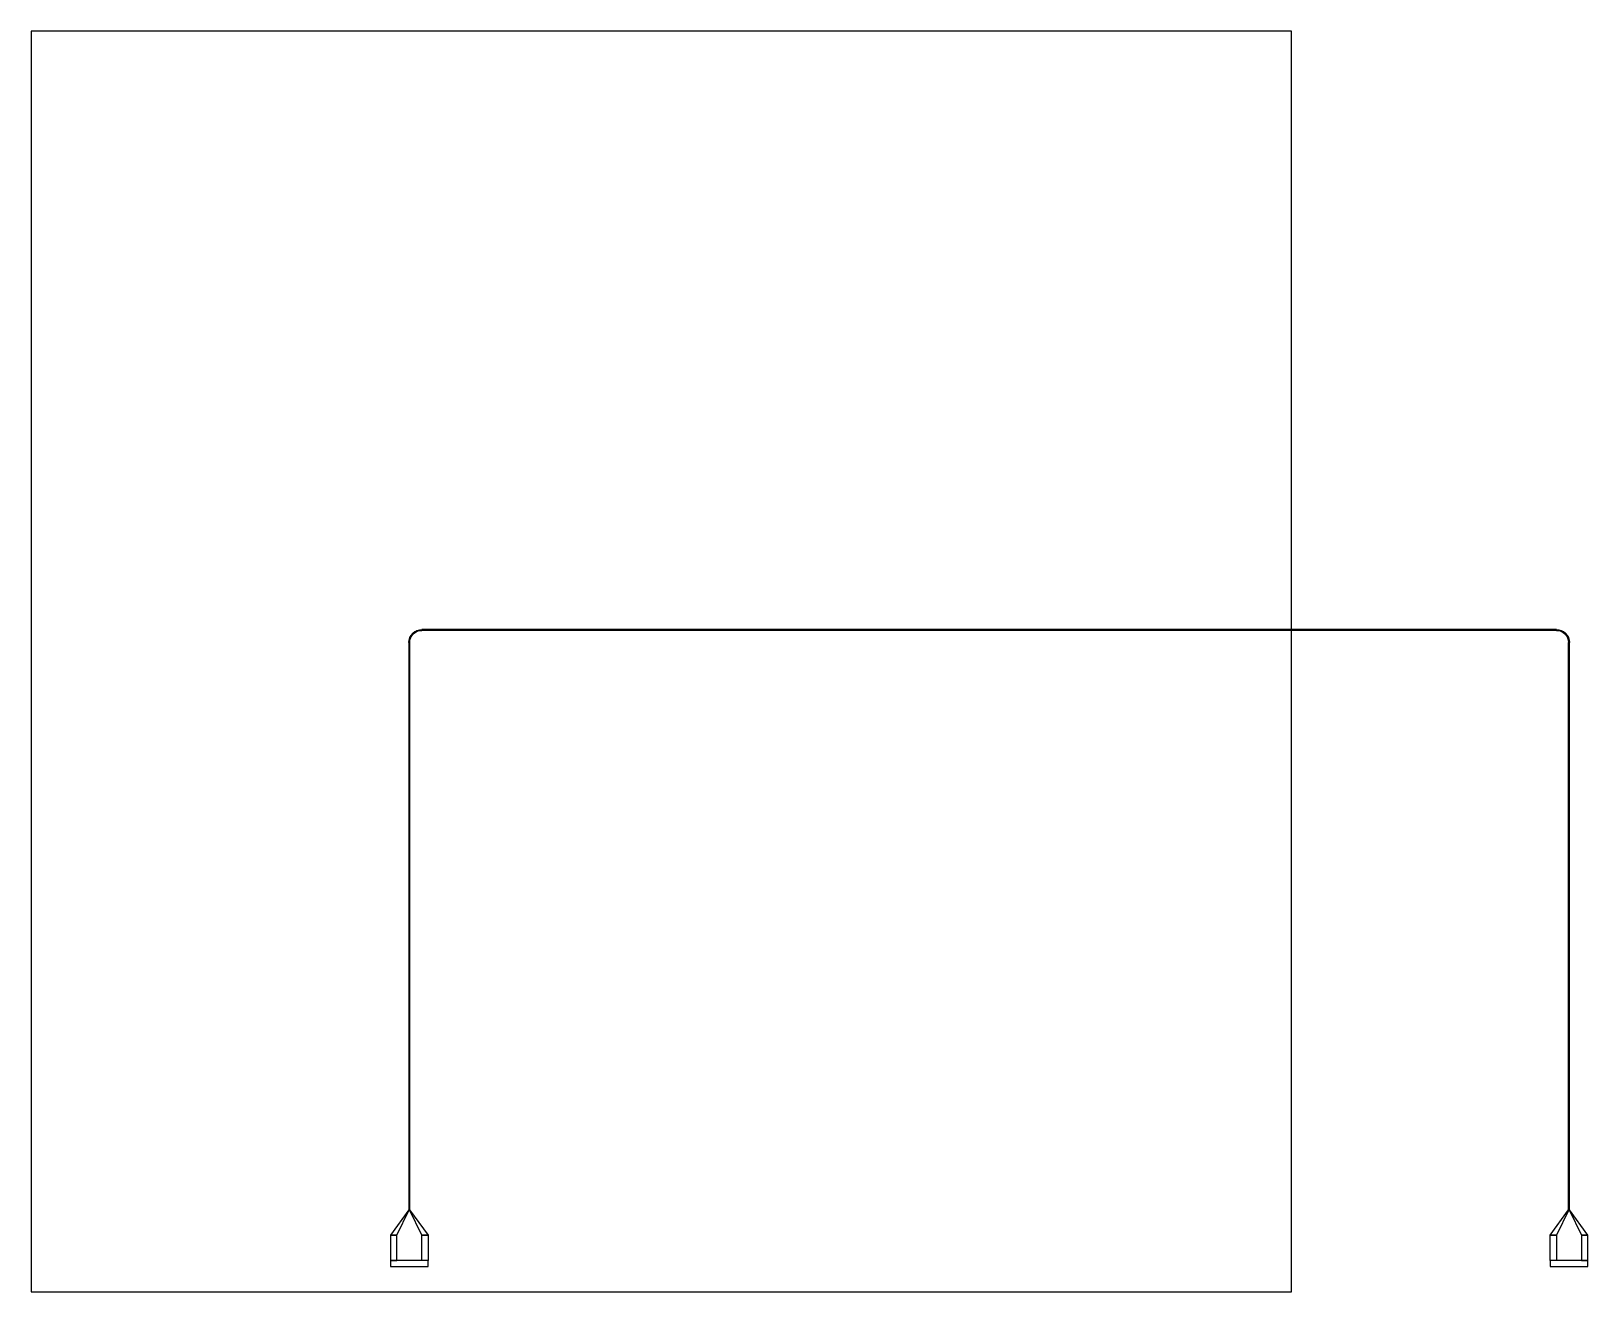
# Model space of a CAD drawing. Header units: inches. Extents: x 0 to 12350, y 0 to 10000.
import ezdxf

# ---------------------------------------------------------------- set-up
doc = ezdxf.new("R2010")
doc.units = ezdxf.units.IN
doc.header["$MEASUREMENT"] = 0
doc.layers.add('CPW', color=80, linetype='Continuous')
doc.layers.add('Frame', color=20, linetype='Continuous')

msp = doc.modelspace()

# ---------------------------------------------------------------- linework, layer by layer
at = {"layer": 'CPW'}
for points in [[(2999, 5150), (2997, 5150, -0.414214), (3100, 5253), (3100, 5253), (3100, 5251, 0.414214)], [(3001, 5150), (3003, 5150, -0.414214), (3100, 5247), (3100, 5247), (3100, 5249, 0.414214)], [(12100, 5251), (12100, 5253, -0.414214), (12203, 5150), (12203, 5150), (12201, 5150, 0.414214)], [(12100, 5249), (12100, 5247, -0.414214), (12197, 5150), (12197, 5150), (12199, 5150, 0.414214)]]:
    msp.add_lwpolyline(points, format="xyb", close=True, dxfattribs=at)
for points in [[(3100, 5251), (12100, 5251), (12100, 5253), (3100, 5253)], [(3100, 5249), (12100, 5249), (12100, 5247), (3100, 5247)], [(2999, 650), (2999, 5150), (2997, 5150), (2997, 650)], [(3001, 650), (3001, 5150), (3003, 5150), (3003, 650)], [(12199, 5150), (12199, 650), (12197, 650), (12197, 5150)], [(12201, 5150), (12201, 650), (12203, 650), (12203, 5150)], [(2900, 450), (2999, 650), (2997, 650), (2850, 450)], [(3100, 450), (3001, 650), (3003, 650), (3150, 450)], [(12199, 650), (12100, 450), (12050, 450), (12197, 650)], [(12201, 650), (12300, 450), (12350, 450), (12203, 650)], [(2900, 250), (2900, 450), (2850, 450), (2850, 250)], [(3100, 250), (3100, 450), (3150, 450), (3150, 250)], [(12100, 450), (12100, 250), (12050, 250), (12050, 450)], [(12300, 450), (12300, 250), (12350, 250), (12350, 450)], [(3000, 200), (3150, 200), (3150, 250), (2850, 250), (2850, 200)], [(12200, 250), (12050, 250), (12050, 200), (12350, 200), (12350, 250)]]:
    msp.add_lwpolyline(points, close=True, dxfattribs=at)
at = {"layer": 'Frame'}
msp.add_lwpolyline([(0, 0), (10000, 0), (10000, 10000), (0, 10000)], close=True, dxfattribs=at)

doc.saveas('drawing.dxf')
